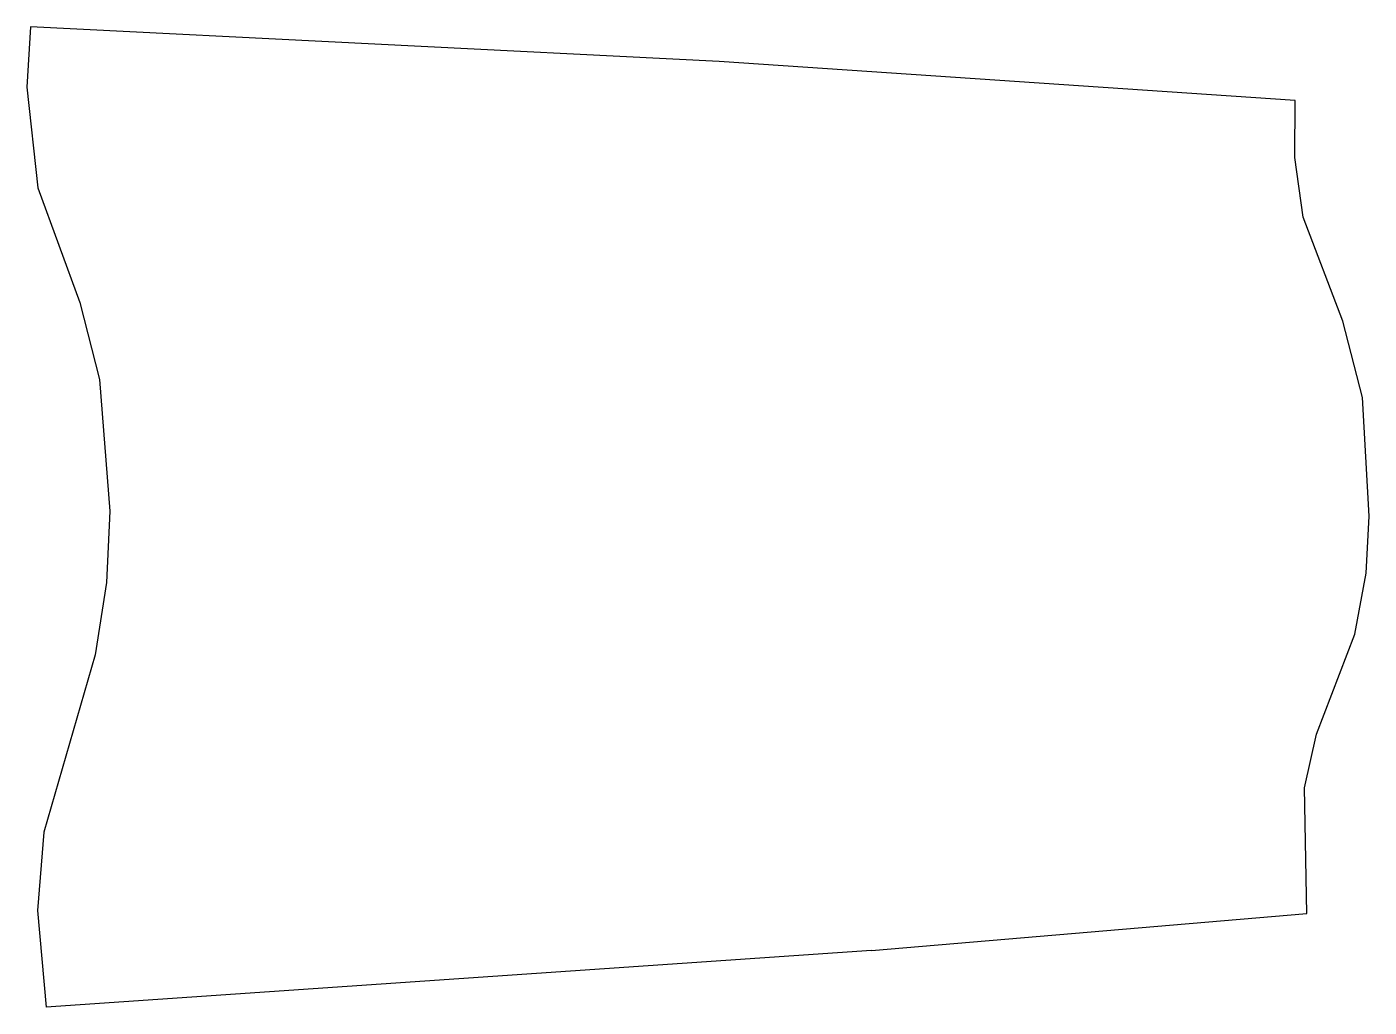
# Model space of a CAD drawing. Header units: millimetres. Extents: x 413 to 3424, y 248 to 2446.
import ezdxf

# ---------------------------------------------------------------- set-up
doc = ezdxf.new("R2010")
doc.units = ezdxf.units.MM

msp = doc.modelspace()

# ---------------------------------------------------------------- linework, layer by layer
for p, q in [((421, 2446), (413, 2311)), ((1966, 2368), (421, 2446)), ((3258, 2281), (1966, 2368)), ((413, 2311), (438, 2085)), ((3257, 2153), (3258, 2281)), ((3276, 2019), (3257, 2153)), ((438, 2085), (532, 1828)), ((3365, 1786), (3276, 2019)), ((532, 1828), (576, 1655)), ((3409, 1615), (3365, 1786)), ((576, 1655), (599, 1360)), ((3424, 1349), (3409, 1615)), ((599, 1360), (592, 1200)), ((3417, 1221), (3424, 1349)), ((3392, 1084), (3417, 1221)), ((592, 1200), (566, 1038)), ((3306, 860), (3392, 1084)), ((566, 1038), (451, 640)), ((3279, 740), (3306, 860)), ((3284, 458), (3279, 740)), ((451, 640), (437, 465)), ((437, 465), (456, 248)), ((2308, 375), (3284, 458)), ((2308, 375), (456, 248))]:
    msp.add_line(p, q)

doc.saveas('drawing.dxf')
